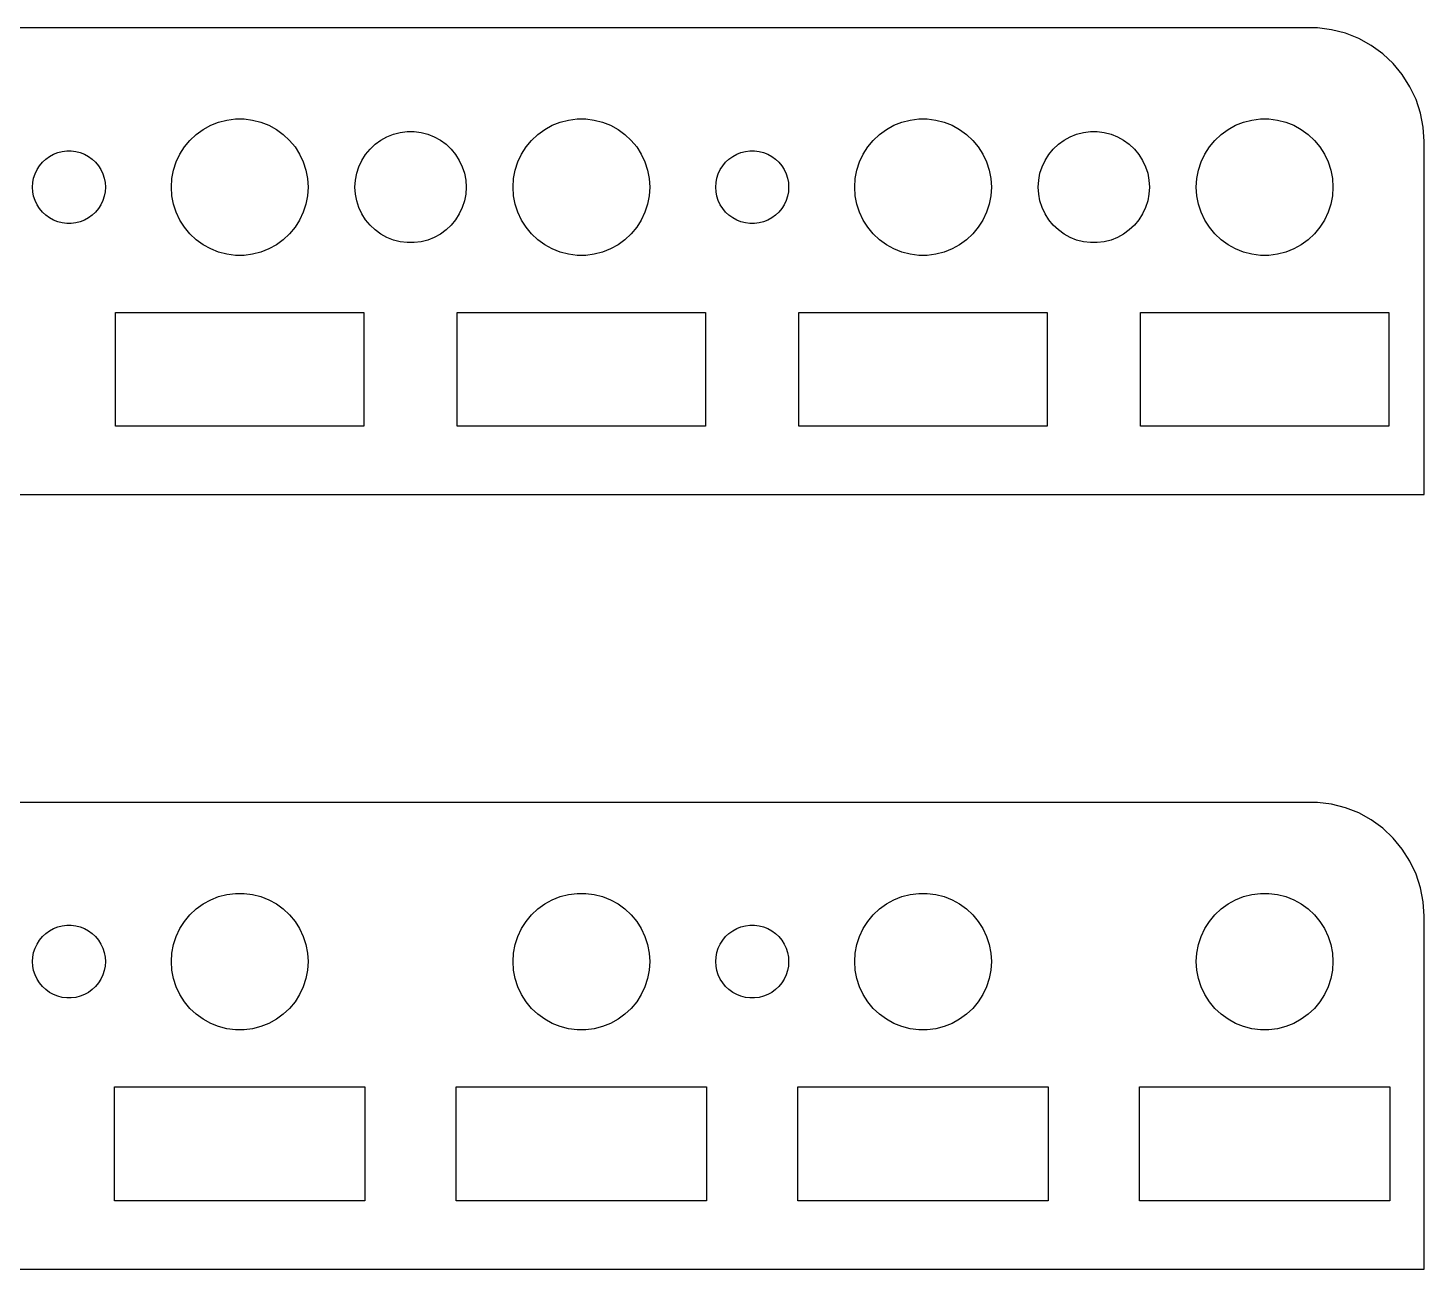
# Model space of a CAD drawing. Header units: metres. Extents: x -33.5 to 33.5, y 0 to 27.2.
# Drawn here: x 2.85 to 33.5, y 0 to 27.25 of the extents above; entities that cross this region are included whole.
import ezdxf

# ---------------------------------------------------------------- set-up
doc = ezdxf.new("R2010")
doc.units = ezdxf.units.M

msp = doc.modelspace()

# ---------------------------------------------------------------- linework, layer by layer
for p, q in [((31.157, 27.2451), (-31.157, 27.2451)), ((31.4684, 27.2057), (31.157, 27.2451)), ((31.7725, 27.1276), (31.4684, 27.2057)), ((32.0644, 27.0121), (31.7725, 27.1276)), ((32.3396, 26.8608), (32.0644, 27.0121)), ((32.5936, 26.6763), (32.3396, 26.8608)), ((32.8224, 26.4614), (32.5936, 26.6763)), ((33.0225, 26.2195), (32.8224, 26.4614)), ((33.1908, 25.9544), (33.0225, 26.2195)), ((33.3244, 25.6703), (33.1908, 25.9544)), ((33.4214, 25.3717), (33.3244, 25.6703)), ((6.86133, 25.1072), (7.03647, 25.1766)), ((7.03647, 25.1766), (7.21892, 25.2234)), ((7.21892, 25.2234), (7.40581, 25.247)), ((7.40581, 25.247), (7.59418, 25.247)), ((7.59418, 25.247), (7.78107, 25.2234)), ((7.78107, 25.2234), (7.96352, 25.1766)), ((7.96352, 25.1766), (8.13866, 25.1072)), ((14.3613, 25.1072), (14.5365, 25.1766)), ((14.5365, 25.1766), (14.7189, 25.2234)), ((14.7189, 25.2234), (14.9058, 25.247)), ((14.9058, 25.247), (15.0942, 25.247)), ((15.0942, 25.247), (15.2811, 25.2234)), ((15.2811, 25.2234), (15.4635, 25.1766)), ((15.4635, 25.1766), (15.6387, 25.1072)), ((21.8613, 25.1072), (22.0365, 25.1766)), ((22.0365, 25.1766), (22.2189, 25.2234)), ((22.2189, 25.2234), (22.4058, 25.247)), ((22.4058, 25.247), (22.5942, 25.247)), ((22.5942, 25.247), (22.7811, 25.2234)), ((22.7811, 25.2234), (22.9635, 25.1766)), ((22.9635, 25.1766), (23.1387, 25.1072)), ((29.3613, 25.1072), (29.5365, 25.1766)), ((29.5365, 25.1766), (29.7189, 25.2234)), ((29.7189, 25.2234), (29.9058, 25.247)), ((29.9058, 25.247), (30.0942, 25.247)), ((30.0942, 25.247), (30.2811, 25.2234)), ((30.2811, 25.2234), (30.4635, 25.1766)), ((30.4635, 25.1766), (30.6387, 25.1072)), ((33.4803, 25.0633), (33.4214, 25.3717)), ((6.40654, 24.7768), (6.54385, 24.9058)), ((6.54385, 24.9058), (6.69626, 25.0165)), ((6.69626, 25.0165), (6.86133, 25.1072)), ((8.13866, 25.1072), (8.30373, 25.0165)), ((8.30373, 25.0165), (8.45613, 24.9058)), ((8.45613, 24.9058), (8.59344, 24.7768)), ((10.596, 24.7806), (10.7303, 24.8544)), ((10.7303, 24.8544), (10.8728, 24.9108)), ((10.8728, 24.9108), (11.0213, 24.949)), ((11.0213, 24.949), (11.1734, 24.9682)), ((11.1734, 24.9682), (11.3266, 24.9682)), ((11.3266, 24.9682), (11.4787, 24.949)), ((11.4787, 24.949), (11.6272, 24.9108)), ((11.6272, 24.9108), (11.7697, 24.8544)), ((11.7697, 24.8544), (11.904, 24.7806)), ((13.9065, 24.7768), (14.0439, 24.9058)), ((14.0439, 24.9058), (14.1963, 25.0165)), ((14.1963, 25.0165), (14.3613, 25.1072)), ((15.6387, 25.1072), (15.8037, 25.0165)), ((15.8037, 25.0165), (15.9561, 24.9058)), ((15.9561, 24.9058), (16.0934, 24.7768)), ((21.4065, 24.7768), (21.5439, 24.9058)), ((21.5439, 24.9058), (21.6963, 25.0165)), ((21.6963, 25.0165), (21.8613, 25.1072)), ((23.1387, 25.1072), (23.3037, 25.0165)), ((23.3037, 25.0165), (23.4561, 24.9058)), ((23.4561, 24.9058), (23.5934, 24.7768)), ((25.596, 24.7806), (25.7303, 24.8544)), ((25.7303, 24.8544), (25.8728, 24.9108)), ((25.8728, 24.9108), (26.0213, 24.949)), ((26.0213, 24.949), (26.1734, 24.9682)), ((26.1734, 24.9682), (26.3266, 24.9682)), ((26.3266, 24.9682), (26.4787, 24.949)), ((26.4787, 24.949), (26.6272, 24.9108)), ((26.6272, 24.9108), (26.7697, 24.8544)), ((26.7697, 24.8544), (26.904, 24.7806)), ((28.9065, 24.7768), (29.0439, 24.9058)), ((29.0439, 24.9058), (29.1963, 25.0165)), ((29.1963, 25.0165), (29.3613, 25.1072)), ((30.6387, 25.1072), (30.8037, 25.0165)), ((30.8037, 25.0165), (30.9561, 24.9058)), ((30.9561, 24.9058), (31.0934, 24.7768)), ((33.5, 24.75), (33.4803, 25.0633)), ((3.50278, 24.5108), (3.60008, 24.5358)), ((3.60008, 24.5358), (3.69975, 24.5484)), ((3.69975, 24.5484), (3.80023, 24.5484)), ((3.80023, 24.5484), (3.8999, 24.5358)), ((3.8999, 24.5358), (3.99721, 24.5108)), ((6.18553, 24.4726), (6.28647, 24.6317)), ((6.28647, 24.6317), (6.40654, 24.7768)), ((8.59344, 24.7768), (8.71352, 24.6317)), ((8.71352, 24.6317), (8.81445, 24.4726)), ((10.2625, 24.4674), (10.3602, 24.5855)), ((10.3602, 24.5855), (10.472, 24.6905)), ((10.472, 24.6905), (10.596, 24.7806)), ((11.904, 24.7806), (12.028, 24.6905)), ((12.028, 24.6905), (12.1398, 24.5855)), ((12.1398, 24.5855), (12.2375, 24.4674)), ((13.6855, 24.4726), (13.7865, 24.6317)), ((13.7865, 24.6317), (13.9065, 24.7768)), ((16.0934, 24.7768), (16.2135, 24.6317)), ((16.2135, 24.6317), (16.3145, 24.4726)), ((18.5028, 24.5108), (18.6001, 24.5358)), ((18.6001, 24.5358), (18.6998, 24.5484)), ((18.6998, 24.5484), (18.8002, 24.5484)), ((18.8002, 24.5484), (18.8999, 24.5358)), ((18.8999, 24.5358), (18.9972, 24.5108)), ((21.1855, 24.4726), (21.2865, 24.6317)), ((21.2865, 24.6317), (21.4065, 24.7768)), ((23.5934, 24.7768), (23.7135, 24.6317)), ((23.7135, 24.6317), (23.8145, 24.4726)), ((25.2625, 24.4674), (25.3602, 24.5855)), ((25.3602, 24.5855), (25.472, 24.6905)), ((25.472, 24.6905), (25.596, 24.7806)), ((26.904, 24.7806), (27.028, 24.6905)), ((27.028, 24.6905), (27.1398, 24.5855)), ((27.1398, 24.5855), (27.2375, 24.4674)), ((28.6855, 24.4726), (28.7865, 24.6317)), ((28.7865, 24.6317), (28.9065, 24.7768)), ((31.0934, 24.7768), (31.2135, 24.6317)), ((31.2135, 24.6317), (31.3145, 24.4726)), ((33.5, 17), (33.5, 24.75)), ((3.04895, 24.1354), (3.10278, 24.2202)), ((3.10278, 24.2202), (3.16682, 24.2976)), ((3.16682, 24.2976), (3.24005, 24.3664)), ((3.24005, 24.3664), (3.32133, 24.4255)), ((3.32133, 24.4255), (3.40936, 24.4738)), ((3.40936, 24.4738), (3.50278, 24.5108)), ((3.99721, 24.5108), (4.09062, 24.4738)), ((4.09062, 24.4738), (4.17865, 24.4255)), ((4.17865, 24.4255), (4.25993, 24.3664)), ((4.25993, 24.3664), (4.33316, 24.2976)), ((4.33316, 24.2976), (4.3972, 24.2202)), ((4.3972, 24.2202), (4.45103, 24.1354)), ((6.04712, 24.123), (6.10533, 24.3022)), ((6.10533, 24.3022), (6.18553, 24.4726)), ((8.81445, 24.4726), (8.89465, 24.3022)), ((8.89465, 24.3022), (8.95287, 24.123)), ((10.1151, 24.1993), (10.1804, 24.338)), ((10.1804, 24.338), (10.2625, 24.4674)), ((12.2375, 24.4674), (12.3196, 24.338)), ((12.3196, 24.338), (12.3849, 24.1993)), ((13.5471, 24.123), (13.6053, 24.3022)), ((13.6053, 24.3022), (13.6855, 24.4726)), ((16.3145, 24.4726), (16.3947, 24.3022)), ((16.3947, 24.3022), (16.4529, 24.123)), ((18.049, 24.1354), (18.1028, 24.2202)), ((18.1028, 24.2202), (18.1668, 24.2976)), ((18.1668, 24.2976), (18.2401, 24.3664)), ((18.2401, 24.3664), (18.3213, 24.4255)), ((18.3213, 24.4255), (18.4094, 24.4738)), ((18.4094, 24.4738), (18.5028, 24.5108)), ((18.9972, 24.5108), (19.0906, 24.4738)), ((19.0906, 24.4738), (19.1786, 24.4255)), ((19.1786, 24.4255), (19.2599, 24.3664)), ((19.2599, 24.3664), (19.3332, 24.2976)), ((19.3332, 24.2976), (19.3972, 24.2202)), ((19.3972, 24.2202), (19.451, 24.1354)), ((21.0471, 24.123), (21.1053, 24.3022)), ((21.1053, 24.3022), (21.1855, 24.4726)), ((23.8145, 24.4726), (23.8947, 24.3022)), ((23.8947, 24.3022), (23.9529, 24.123)), ((25.1151, 24.1993), (25.1804, 24.338)), ((25.1804, 24.338), (25.2625, 24.4674)), ((27.2375, 24.4674), (27.3196, 24.338)), ((27.3196, 24.338), (27.3849, 24.1993)), ((28.5471, 24.123), (28.6053, 24.3022)), ((28.6053, 24.3022), (28.6855, 24.4726)), ((31.3145, 24.4726), (31.3947, 24.3022)), ((31.3947, 24.3022), (31.4529, 24.123)), ((2.9563, 23.8503), (2.97513, 23.9489)), ((2.97513, 23.9489), (3.00616, 24.0445)), ((3.00616, 24.0445), (3.04895, 24.1354)), ((4.45103, 24.1354), (4.49382, 24.0445)), ((4.49382, 24.0445), (4.52486, 23.9489)), ((4.52486, 23.9489), (4.54369, 23.8503)), ((6, 23.75), (6.01183, 23.938)), ((6.01183, 23.938), (6.04712, 24.123)), ((8.95287, 24.123), (8.98816, 23.938)), ((8.98816, 23.938), (9, 23.75)), ((10.039, 23.903), (10.0677, 24.0535)), ((10.0677, 24.0535), (10.1151, 24.1993)), ((12.3849, 24.1993), (12.4322, 24.0535)), ((12.4322, 24.0535), (12.461, 23.903)), ((13.5, 23.75), (13.5118, 23.938)), ((13.5118, 23.938), (13.5471, 24.123)), ((16.4529, 24.123), (16.4882, 23.938)), ((16.4882, 23.938), (16.5, 23.75)), ((17.9563, 23.8503), (17.9751, 23.9489)), ((17.9751, 23.9489), (18.0062, 24.0445)), ((18.0062, 24.0445), (18.049, 24.1354)), ((19.451, 24.1354), (19.4938, 24.0445)), ((19.4938, 24.0445), (19.5249, 23.9489)), ((19.5249, 23.9489), (19.5437, 23.8503)), ((21, 23.75), (21.0118, 23.938)), ((21.0118, 23.938), (21.0471, 24.123)), ((23.9529, 24.123), (23.9882, 23.938)), ((23.9882, 23.938), (24, 23.75)), ((25.039, 23.903), (25.0677, 24.0535)), ((25.0677, 24.0535), (25.1151, 24.1993)), ((27.3849, 24.1993), (27.4322, 24.0535)), ((27.4322, 24.0535), (27.461, 23.903)), ((28.5, 23.75), (28.5118, 23.938)), ((28.5118, 23.938), (28.5471, 24.123)), ((31.4529, 24.123), (31.4882, 23.938)), ((31.4882, 23.938), (31.5, 23.75)), ((2.95, 23.75), (2.9563, 23.8503)), ((2.9563, 23.6497), (2.95, 23.75)), ((2.97513, 23.551), (2.9563, 23.6497)), ((4.54369, 23.6497), (4.52486, 23.551)), ((4.54369, 23.8503), (4.54999, 23.75)), ((4.54999, 23.75), (4.54369, 23.6497)), ((6.01183, 23.562), (6, 23.75)), ((9, 23.75), (8.98816, 23.562)), ((10.0294, 23.75), (10.039, 23.903)), ((10.039, 23.597), (10.0294, 23.75)), ((12.461, 23.903), (12.4706, 23.75)), ((12.4706, 23.75), (12.461, 23.597)), ((13.5118, 23.562), (13.5, 23.75)), ((16.5, 23.75), (16.4882, 23.562)), ((17.95, 23.75), (17.9563, 23.8503)), ((17.9563, 23.6497), (17.95, 23.75)), ((17.9751, 23.551), (17.9563, 23.6497)), ((19.5437, 23.6497), (19.5249, 23.551)), ((19.5437, 23.8503), (19.55, 23.75)), ((19.55, 23.75), (19.5437, 23.6497)), ((21.0118, 23.562), (21, 23.75)), ((24, 23.75), (23.9882, 23.562)), ((25.0294, 23.75), (25.039, 23.903)), ((25.039, 23.597), (25.0294, 23.75)), ((27.461, 23.903), (27.4706, 23.75)), ((27.4706, 23.75), (27.461, 23.597)), ((28.5118, 23.562), (28.5, 23.75)), ((31.5, 23.75), (31.4882, 23.562)), ((3.00616, 23.4555), (2.97513, 23.551)), ((3.04895, 23.3646), (3.00616, 23.4555)), ((3.10278, 23.2798), (3.04895, 23.3646)), ((4.45103, 23.3646), (4.3972, 23.2798)), ((4.49382, 23.4555), (4.45103, 23.3646)), ((4.52486, 23.551), (4.49382, 23.4555)), ((6.04712, 23.377), (6.01183, 23.562)), ((6.10533, 23.1978), (6.04712, 23.377)), ((8.95287, 23.377), (8.89465, 23.1978)), ((8.98816, 23.562), (8.95287, 23.377)), ((10.0677, 23.4464), (10.039, 23.597)), ((10.1151, 23.3007), (10.0677, 23.4464)), ((10.1804, 23.162), (10.1151, 23.3007)), ((12.3849, 23.3007), (12.3196, 23.162)), ((12.4322, 23.4464), (12.3849, 23.3007)), ((12.461, 23.597), (12.4322, 23.4464)), ((13.5471, 23.377), (13.5118, 23.562)), ((13.6053, 23.1978), (13.5471, 23.377)), ((16.4529, 23.377), (16.3947, 23.1978)), ((16.4882, 23.562), (16.4529, 23.377)), ((18.0062, 23.4555), (17.9751, 23.551)), ((18.049, 23.3646), (18.0062, 23.4555)), ((18.1028, 23.2798), (18.049, 23.3646)), ((19.451, 23.3646), (19.3972, 23.2798)), ((19.4938, 23.4555), (19.451, 23.3646)), ((19.5249, 23.551), (19.4938, 23.4555)), ((21.0471, 23.377), (21.0118, 23.562)), ((21.1053, 23.1978), (21.0471, 23.377)), ((23.9529, 23.377), (23.8947, 23.1978)), ((23.9882, 23.562), (23.9529, 23.377)), ((25.0677, 23.4464), (25.039, 23.597)), ((25.1151, 23.3007), (25.0677, 23.4464)), ((25.1804, 23.162), (25.1151, 23.3007)), ((27.3849, 23.3007), (27.3196, 23.162)), ((27.4322, 23.4464), (27.3849, 23.3007)), ((27.461, 23.597), (27.4322, 23.4464)), ((28.5471, 23.377), (28.5118, 23.562)), ((28.6053, 23.1978), (28.5471, 23.377)), ((31.4529, 23.377), (31.3947, 23.1978)), ((31.4882, 23.562), (31.4529, 23.377)), ((3.16682, 23.2024), (3.10278, 23.2798)), ((3.24005, 23.1336), (3.16682, 23.2024)), ((3.32133, 23.0745), (3.24005, 23.1336)), ((3.40936, 23.0261), (3.32133, 23.0745)), ((3.50278, 22.9892), (3.40936, 23.0261)), ((3.60008, 22.9642), (3.50278, 22.9892)), ((3.99721, 22.9892), (3.8999, 22.9642)), ((4.09062, 23.0261), (3.99721, 22.9892)), ((4.17865, 23.0745), (4.09062, 23.0261)), ((4.25993, 23.1336), (4.17865, 23.0745)), ((4.33316, 23.2024), (4.25993, 23.1336)), ((4.3972, 23.2798), (4.33316, 23.2024)), ((6.18553, 23.0274), (6.10533, 23.1978)), ((6.28647, 22.8683), (6.18553, 23.0274)), ((8.81445, 23.0274), (8.71352, 22.8683)), ((8.89465, 23.1978), (8.81445, 23.0274)), ((10.2625, 23.0325), (10.1804, 23.162)), ((10.3602, 22.9144), (10.2625, 23.0325)), ((12.2375, 23.0325), (12.1398, 22.9144)), ((12.3196, 23.162), (12.2375, 23.0325)), ((13.6855, 23.0274), (13.6053, 23.1978)), ((13.7865, 22.8683), (13.6855, 23.0274)), ((16.3145, 23.0274), (16.2135, 22.8683)), ((16.3947, 23.1978), (16.3145, 23.0274)), ((18.1668, 23.2024), (18.1028, 23.2798)), ((18.2401, 23.1336), (18.1668, 23.2024)), ((18.3213, 23.0745), (18.2401, 23.1336)), ((18.4094, 23.0261), (18.3213, 23.0745)), ((18.5028, 22.9892), (18.4094, 23.0261)), ((18.6001, 22.9642), (18.5028, 22.9892)), ((18.9972, 22.9892), (18.8999, 22.9642)), ((19.0906, 23.0261), (18.9972, 22.9892)), ((19.1786, 23.0745), (19.0906, 23.0261)), ((19.2599, 23.1336), (19.1786, 23.0745)), ((19.3332, 23.2024), (19.2599, 23.1336)), ((19.3972, 23.2798), (19.3332, 23.2024)), ((21.1855, 23.0274), (21.1053, 23.1978)), ((21.2865, 22.8683), (21.1855, 23.0274)), ((23.8145, 23.0274), (23.7135, 22.8683)), ((23.8947, 23.1978), (23.8145, 23.0274)), ((25.2625, 23.0325), (25.1804, 23.162)), ((25.3602, 22.9144), (25.2625, 23.0325)), ((27.2375, 23.0325), (27.1398, 22.9144)), ((27.3196, 23.162), (27.2375, 23.0325)), ((28.6855, 23.0274), (28.6053, 23.1978)), ((28.7865, 22.8683), (28.6855, 23.0274)), ((31.3145, 23.0274), (31.2135, 22.8683)), ((31.3947, 23.1978), (31.3145, 23.0274)), ((3.69975, 22.9516), (3.60008, 22.9642)), ((3.80023, 22.9516), (3.69975, 22.9516)), ((3.8999, 22.9642), (3.80023, 22.9516)), ((6.40654, 22.7232), (6.28647, 22.8683)), ((6.54385, 22.5942), (6.40654, 22.7232)), ((8.59344, 22.7232), (8.45613, 22.5942)), ((8.71352, 22.8683), (8.59344, 22.7232)), ((10.472, 22.8095), (10.3602, 22.9144)), ((10.596, 22.7194), (10.472, 22.8095)), ((10.7303, 22.6456), (10.596, 22.7194)), ((11.904, 22.7194), (11.7697, 22.6456)), ((12.028, 22.8095), (11.904, 22.7194)), ((12.1398, 22.9144), (12.028, 22.8095)), ((13.9065, 22.7232), (13.7865, 22.8683)), ((14.0439, 22.5942), (13.9065, 22.7232)), ((16.0934, 22.7232), (15.9561, 22.5942)), ((16.2135, 22.8683), (16.0934, 22.7232)), ((18.6998, 22.9516), (18.6001, 22.9642)), ((18.8002, 22.9516), (18.6998, 22.9516)), ((18.8999, 22.9642), (18.8002, 22.9516)), ((21.4065, 22.7232), (21.2865, 22.8683)), ((21.5439, 22.5942), (21.4065, 22.7232)), ((23.5934, 22.7232), (23.4561, 22.5942)), ((23.7135, 22.8683), (23.5934, 22.7232)), ((25.472, 22.8095), (25.3602, 22.9144)), ((25.596, 22.7194), (25.472, 22.8095)), ((25.7303, 22.6456), (25.596, 22.7194)), ((26.904, 22.7194), (26.7697, 22.6456)), ((27.028, 22.8095), (26.904, 22.7194)), ((27.1398, 22.9144), (27.028, 22.8095)), ((28.9065, 22.7232), (28.7865, 22.8683)), ((29.0439, 22.5942), (28.9065, 22.7232)), ((31.0934, 22.7232), (30.9561, 22.5942)), ((31.2135, 22.8683), (31.0934, 22.7232)), ((6.69626, 22.4835), (6.54385, 22.5942)), ((6.86133, 22.3927), (6.69626, 22.4835)), ((7.03647, 22.3234), (6.86133, 22.3927)), ((8.13866, 22.3927), (7.96352, 22.3234)), ((8.30373, 22.4835), (8.13866, 22.3927)), ((8.45613, 22.5942), (8.30373, 22.4835)), ((10.8728, 22.5891), (10.7303, 22.6456)), ((11.0213, 22.551), (10.8728, 22.5891)), ((11.1734, 22.5318), (11.0213, 22.551)), ((11.3266, 22.5318), (11.1734, 22.5318)), ((11.4787, 22.551), (11.3266, 22.5318)), ((11.6272, 22.5891), (11.4787, 22.551)), ((11.7697, 22.6456), (11.6272, 22.5891)), ((14.1963, 22.4835), (14.0439, 22.5942)), ((14.3613, 22.3927), (14.1963, 22.4835)), ((14.5365, 22.3234), (14.3613, 22.3927)), ((15.6387, 22.3927), (15.4635, 22.3234)), ((15.8037, 22.4835), (15.6387, 22.3927)), ((15.9561, 22.5942), (15.8037, 22.4835)), ((21.6963, 22.4835), (21.5439, 22.5942)), ((21.8613, 22.3927), (21.6963, 22.4835)), ((22.0365, 22.3234), (21.8613, 22.3927)), ((23.1387, 22.3927), (22.9635, 22.3234)), ((23.3037, 22.4835), (23.1387, 22.3927)), ((23.4561, 22.5942), (23.3037, 22.4835)), ((25.8728, 22.5891), (25.7303, 22.6456)), ((26.0213, 22.551), (25.8728, 22.5891)), ((26.1734, 22.5318), (26.0213, 22.551)), ((26.3266, 22.5318), (26.1734, 22.5318)), ((26.4787, 22.551), (26.3266, 22.5318)), ((26.6272, 22.5891), (26.4787, 22.551)), ((26.7697, 22.6456), (26.6272, 22.5891)), ((29.1963, 22.4835), (29.0439, 22.5942)), ((29.3613, 22.3927), (29.1963, 22.4835)), ((29.5365, 22.3234), (29.3613, 22.3927)), ((30.6387, 22.3927), (30.4635, 22.3234)), ((30.8037, 22.4835), (30.6387, 22.3927)), ((30.9561, 22.5942), (30.8037, 22.4835)), ((7.21892, 22.2766), (7.03647, 22.3234)), ((7.40581, 22.2529), (7.21892, 22.2766)), ((7.59418, 22.2529), (7.40581, 22.2529)), ((7.78107, 22.2766), (7.59418, 22.2529)), ((7.96352, 22.3234), (7.78107, 22.2766)), ((14.7189, 22.2766), (14.5365, 22.3234)), ((14.9058, 22.2529), (14.7189, 22.2766)), ((15.0942, 22.2529), (14.9058, 22.2529)), ((15.2811, 22.2766), (15.0942, 22.2529)), ((15.4635, 22.3234), (15.2811, 22.2766)), ((22.2189, 22.2766), (22.0365, 22.3234)), ((22.4058, 22.2529), (22.2189, 22.2766)), ((22.5942, 22.2529), (22.4058, 22.2529)), ((22.7811, 22.2766), (22.5942, 22.2529)), ((22.9635, 22.3234), (22.7811, 22.2766)), ((29.7189, 22.2766), (29.5365, 22.3234)), ((29.9058, 22.2529), (29.7189, 22.2766)), ((30.0942, 22.2529), (29.9058, 22.2529)), ((30.2811, 22.2766), (30.0942, 22.2529)), ((30.4635, 22.3234), (30.2811, 22.2766)), ((4.77463, 18.5), (4.77463, 21)), ((4.77463, 21), (10.2254, 21)), ((10.2254, 21), (10.2254, 18.5)), ((12.2746, 18.5), (12.2746, 21)), ((12.2746, 21), (17.7254, 21)), ((17.7254, 21), (17.7254, 18.5)), ((19.7746, 18.5), (19.7746, 21)), ((19.7746, 21), (25.2254, 21)), ((25.2254, 21), (25.2254, 18.5)), ((27.2746, 18.5), (27.2746, 21)), ((27.2746, 21), (32.7254, 21)), ((32.7254, 21), (32.7254, 18.5)), ((10.2254, 18.5), (4.77463, 18.5)), ((17.7254, 18.5), (12.2746, 18.5)), ((25.2254, 18.5), (19.7746, 18.5)), ((32.7254, 18.5), (27.2746, 18.5)), ((-33.5, 17), (33.5, 17)), ((31.157, 10.2451), (-31.157, 10.2451)), ((31.4684, 10.2057), (31.157, 10.2451)), ((31.7725, 10.1276), (31.4684, 10.2057)), ((32.0644, 10.0121), (31.7725, 10.1276)), ((32.3396, 9.86081), (32.0644, 10.0121)), ((32.5936, 9.67627), (32.3396, 9.86081)), ((32.8224, 9.46136), (32.5936, 9.67627)), ((33.0225, 9.21945), (32.8224, 9.46136)), ((33.1908, 8.95438), (33.0225, 9.21945)), ((33.3244, 8.6703), (33.1908, 8.95438)), ((33.4214, 8.37172), (33.3244, 8.6703)), ((33.4803, 8.06332), (33.4214, 8.37172)), ((6.54385, 7.90576), (6.69626, 8.01648)), ((6.69626, 8.01648), (6.86133, 8.10724)), ((6.86133, 8.10724), (7.03647, 8.17657)), ((7.03647, 8.17657), (7.21892, 8.22342)), ((7.21892, 8.22342), (7.40581, 8.24704)), ((7.40581, 8.24704), (7.59418, 8.24704)), ((7.59418, 8.24704), (7.78107, 8.22342)), ((7.78107, 8.22342), (7.96352, 8.17657)), ((7.96352, 8.17657), (8.13866, 8.10724)), ((8.13866, 8.10724), (8.30373, 8.01648)), ((8.30373, 8.01648), (8.45613, 7.90576)), ((14.0439, 7.90576), (14.1963, 8.01648)), ((14.1963, 8.01648), (14.3613, 8.10724)), ((14.3613, 8.10724), (14.5365, 8.17657)), ((14.5365, 8.17657), (14.7189, 8.22342)), ((14.7189, 8.22342), (14.9058, 8.24704)), ((14.9058, 8.24704), (15.0942, 8.24704)), ((15.0942, 8.24704), (15.2811, 8.22342)), ((15.2811, 8.22342), (15.4635, 8.17657)), ((15.4635, 8.17657), (15.6387, 8.10724)), ((15.6387, 8.10724), (15.8037, 8.01648)), ((15.8037, 8.01648), (15.9561, 7.90576)), ((21.5439, 7.90576), (21.6963, 8.01648)), ((21.6963, 8.01648), (21.8613, 8.10724)), ((21.8613, 8.10724), (22.0365, 8.17657)), ((22.0365, 8.17657), (22.2189, 8.22342)), ((22.2189, 8.22342), (22.4058, 8.24704)), ((22.4058, 8.24704), (22.5942, 8.24704)), ((22.5942, 8.24704), (22.7811, 8.22342)), ((22.7811, 8.22342), (22.9635, 8.17657)), ((22.9635, 8.17657), (23.1387, 8.10724)), ((23.1387, 8.10724), (23.3037, 8.01648)), ((23.3037, 8.01648), (23.4561, 7.90576)), ((29.0439, 7.90576), (29.1963, 8.01648)), ((29.1963, 8.01648), (29.3613, 8.10724)), ((29.3613, 8.10724), (29.5365, 8.17657)), ((29.5365, 8.17657), (29.7189, 8.22342)), ((29.7189, 8.22342), (29.9058, 8.24704)), ((29.9058, 8.24704), (30.0942, 8.24704)), ((30.0942, 8.24704), (30.2811, 8.22342)), ((30.2811, 8.22342), (30.4635, 8.17657)), ((30.4635, 8.17657), (30.6387, 8.10724)), ((30.6387, 8.10724), (30.8037, 8.01648)), ((30.8037, 8.01648), (30.9561, 7.90576)), ((33.5, 7.75), (33.4803, 8.06332)), ((6.28647, 7.63167), (6.40654, 7.77681)), ((6.40654, 7.77681), (6.54385, 7.90576)), ((8.45613, 7.90576), (8.59344, 7.77681)), ((8.59344, 7.77681), (8.71352, 7.63167)), ((13.7865, 7.63167), (13.9065, 7.77681)), ((13.9065, 7.77681), (14.0439, 7.90576)), ((15.9561, 7.90576), (16.0934, 7.77681)), ((16.0934, 7.77681), (16.2135, 7.63167)), ((21.2865, 7.63167), (21.4065, 7.77681)), ((21.4065, 7.77681), (21.5439, 7.90576)), ((23.4561, 7.90576), (23.5934, 7.77681)), ((23.5934, 7.77681), (23.7135, 7.63167)), ((28.7865, 7.63167), (28.9065, 7.77681)), ((28.9065, 7.77681), (29.0439, 7.90576)), ((30.9561, 7.90576), (31.0934, 7.77681)), ((31.0934, 7.77681), (31.2135, 7.63167)), ((33.5, 0), (33.5, 7.75)), ((3.16682, 7.29762), (3.24005, 7.36641)), ((3.24005, 7.36641), (3.32133, 7.42546)), ((3.32133, 7.42546), (3.40936, 7.47385)), ((3.40936, 7.47385), (3.50278, 7.51083)), ((3.50278, 7.51083), (3.60008, 7.53583)), ((3.60008, 7.53583), (3.69975, 7.54842)), ((3.69975, 7.54842), (3.80023, 7.54842)), ((3.80023, 7.54842), (3.8999, 7.53583)), ((3.8999, 7.53583), (3.99721, 7.51083)), ((3.99721, 7.51083), (4.09062, 7.47385)), ((4.09062, 7.47385), (4.17865, 7.42546)), ((4.17865, 7.42546), (4.25993, 7.36641)), ((4.25993, 7.36641), (4.33316, 7.29762)), ((6.10533, 7.30219), (6.18553, 7.47263)), ((6.18553, 7.47263), (6.28647, 7.63167)), ((8.71352, 7.63167), (8.81445, 7.47263)), ((8.81445, 7.47263), (8.89465, 7.30219)), ((13.6053, 7.30219), (13.6855, 7.47263)), ((13.6855, 7.47263), (13.7865, 7.63167)), ((16.2135, 7.63167), (16.3145, 7.47263)), ((16.3145, 7.47263), (16.3947, 7.30219)), ((18.1668, 7.29762), (18.2401, 7.36641)), ((18.2401, 7.36641), (18.3213, 7.42546)), ((18.3213, 7.42546), (18.4094, 7.47385)), ((18.4094, 7.47385), (18.5028, 7.51083)), ((18.5028, 7.51083), (18.6001, 7.53583)), ((18.6001, 7.53583), (18.6998, 7.54842)), ((18.6998, 7.54842), (18.8002, 7.54842)), ((18.8002, 7.54842), (18.8999, 7.53583)), ((18.8999, 7.53583), (18.9972, 7.51083)), ((18.9972, 7.51083), (19.0906, 7.47385)), ((19.0906, 7.47385), (19.1786, 7.42546)), ((19.1786, 7.42546), (19.2599, 7.36641)), ((19.2599, 7.36641), (19.3332, 7.29762)), ((21.1053, 7.30219), (21.1855, 7.47263)), ((21.1855, 7.47263), (21.2865, 7.63167)), ((23.7135, 7.63167), (23.8145, 7.47263)), ((23.8145, 7.47263), (23.8947, 7.30219)), ((28.6053, 7.30219), (28.6855, 7.47263)), ((28.6855, 7.47263), (28.7865, 7.63167)), ((31.2135, 7.63167), (31.3145, 7.47263)), ((31.3145, 7.47263), (31.3947, 7.30219)), ((3.00616, 7.04449), (3.04895, 7.13539)), ((3.04895, 7.13539), (3.10278, 7.22021)), ((3.10278, 7.22021), (3.16682, 7.29762)), ((4.33316, 7.29762), (4.3972, 7.22021)), ((4.3972, 7.22021), (4.45103, 7.13539)), ((4.45103, 7.13539), (4.49382, 7.04449)), ((6.01183, 6.93799), (6.04712, 7.12303)), ((6.04712, 7.12303), (6.10533, 7.30219)), ((8.89465, 7.30219), (8.95287, 7.12303)), ((8.95287, 7.12303), (8.98816, 6.93799)), ((13.5118, 6.93799), (13.5471, 7.12303)), ((13.5471, 7.12303), (13.6053, 7.30219)), ((16.3947, 7.30219), (16.4529, 7.12303)), ((16.4529, 7.12303), (16.4882, 6.93799)), ((18.0062, 7.04449), (18.049, 7.13539)), ((18.049, 7.13539), (18.1028, 7.22021)), ((18.1028, 7.22021), (18.1668, 7.29762)), ((19.3332, 7.29762), (19.3972, 7.22021)), ((19.3972, 7.22021), (19.451, 7.13539)), ((19.451, 7.13539), (19.4938, 7.04449)), ((21.0118, 6.93799), (21.0471, 7.12303)), ((21.0471, 7.12303), (21.1053, 7.30219)), ((23.8947, 7.30219), (23.9529, 7.12303)), ((23.9529, 7.12303), (23.9882, 6.93799)), ((28.5118, 6.93799), (28.5471, 7.12303)), ((28.5471, 7.12303), (28.6053, 7.30219)), ((31.3947, 7.30219), (31.4529, 7.12303)), ((31.4529, 7.12303), (31.4882, 6.93799)), ((2.95, 6.75), (2.9563, 6.85027)), ((2.9563, 6.64972), (2.95, 6.75)), ((2.9563, 6.85027), (2.97513, 6.94894)), ((2.97513, 6.94894), (3.00616, 7.04449)), ((4.49382, 7.04449), (4.52486, 6.94894)), ((4.52486, 6.94894), (4.54369, 6.85027)), ((4.54369, 6.85027), (4.54999, 6.75)), ((4.54999, 6.75), (4.54369, 6.64972)), ((6, 6.75), (6.01183, 6.93799)), ((6.01183, 6.562), (6, 6.75)), ((8.98816, 6.93799), (9, 6.75)), ((9, 6.75), (8.98816, 6.562)), ((13.5, 6.75), (13.5118, 6.93799)), ((13.5118, 6.562), (13.5, 6.75)), ((16.4882, 6.93799), (16.5, 6.75)), ((16.5, 6.75), (16.4882, 6.562)), ((17.95, 6.75), (17.9563, 6.85027)), ((17.9563, 6.64972), (17.95, 6.75)), ((17.9563, 6.85027), (17.9751, 6.94894)), ((17.9751, 6.94894), (18.0062, 7.04449)), ((19.4938, 7.04449), (19.5249, 6.94894)), ((19.5249, 6.94894), (19.5437, 6.85027)), ((19.5437, 6.85027), (19.55, 6.75)), ((19.55, 6.75), (19.5437, 6.64972)), ((21, 6.75), (21.0118, 6.93799)), ((21.0118, 6.562), (21, 6.75)), ((23.9882, 6.93799), (24, 6.75)), ((24, 6.75), (23.9882, 6.562)), ((28.5, 6.75), (28.5118, 6.93799)), ((28.5118, 6.562), (28.5, 6.75)), ((31.4882, 6.93799), (31.5, 6.75)), ((31.5, 6.75), (31.4882, 6.562)), ((2.97513, 6.55104), (2.9563, 6.64972)), ((3.00616, 6.45549), (2.97513, 6.55104)), ((3.04895, 6.36459), (3.00616, 6.45549)), ((4.49382, 6.45549), (4.45103, 6.36459)), ((4.52486, 6.55104), (4.49382, 6.45549)), ((4.54369, 6.64972), (4.52486, 6.55104)), ((6.04712, 6.37695), (6.01183, 6.562)), ((8.98816, 6.562), (8.95287, 6.37695)), ((13.5471, 6.37695), (13.5118, 6.562)), ((16.4882, 6.562), (16.4529, 6.37695)), ((17.9751, 6.55104), (17.9563, 6.64972)), ((18.0062, 6.45549), (17.9751, 6.55104)), ((18.049, 6.36459), (18.0062, 6.45549)), ((19.4938, 6.45549), (19.451, 6.36459)), ((19.5249, 6.55104), (19.4938, 6.45549)), ((19.5437, 6.64972), (19.5249, 6.55104)), ((21.0471, 6.37695), (21.0118, 6.562)), ((23.9882, 6.562), (23.9529, 6.37695)), ((28.5471, 6.37695), (28.5118, 6.562)), ((31.4882, 6.562), (31.4529, 6.37695)), ((3.10278, 6.27977), (3.04895, 6.36459)), ((3.16682, 6.20236), (3.10278, 6.27977)), ((3.24005, 6.13358), (3.16682, 6.20236)), ((3.32133, 6.07452), (3.24005, 6.13358)), ((4.25993, 6.13358), (4.17865, 6.07452)), ((4.33316, 6.20236), (4.25993, 6.13358)), ((4.3972, 6.27977), (4.33316, 6.20236)), ((4.45103, 6.36459), (4.3972, 6.27977)), ((6.10533, 6.1978), (6.04712, 6.37695)), ((6.18553, 6.02736), (6.10533, 6.1978)), ((8.89465, 6.1978), (8.81445, 6.02736)), ((8.95287, 6.37695), (8.89465, 6.1978)), ((13.6053, 6.1978), (13.5471, 6.37695)), ((13.6855, 6.02736), (13.6053, 6.1978)), ((16.3947, 6.1978), (16.3145, 6.02736)), ((16.4529, 6.37695), (16.3947, 6.1978)), ((18.1028, 6.27977), (18.049, 6.36459)), ((18.1668, 6.20236), (18.1028, 6.27977)), ((18.2401, 6.13358), (18.1668, 6.20236)), ((18.3213, 6.07452), (18.2401, 6.13358)), ((19.2599, 6.13358), (19.1786, 6.07452)), ((19.3332, 6.20236), (19.2599, 6.13358)), ((19.3972, 6.27977), (19.3332, 6.20236)), ((19.451, 6.36459), (19.3972, 6.27977)), ((21.1053, 6.1978), (21.0471, 6.37695)), ((21.1855, 6.02736), (21.1053, 6.1978)), ((23.8947, 6.1978), (23.8145, 6.02736)), ((23.9529, 6.37695), (23.8947, 6.1978)), ((28.6053, 6.1978), (28.5471, 6.37695)), ((28.6855, 6.02736), (28.6053, 6.1978)), ((31.3947, 6.1978), (31.3145, 6.02736)), ((31.4529, 6.37695), (31.3947, 6.1978)), ((3.40936, 6.02614), (3.32133, 6.07452)), ((3.50278, 5.98915), (3.40936, 6.02614)), ((3.60008, 5.96416), (3.50278, 5.98915)), ((3.69975, 5.95157), (3.60008, 5.96416)), ((3.80023, 5.95157), (3.69975, 5.95157)), ((3.8999, 5.96416), (3.80023, 5.95157)), ((3.99721, 5.98915), (3.8999, 5.96416)), ((4.09062, 6.02614), (3.99721, 5.98915)), ((4.17865, 6.07452), (4.09062, 6.02614)), ((6.28647, 5.86832), (6.18553, 6.02736)), ((6.40654, 5.72318), (6.28647, 5.86832)), ((8.71352, 5.86832), (8.59344, 5.72318)), ((8.81445, 6.02736), (8.71352, 5.86832)), ((13.7865, 5.86832), (13.6855, 6.02736)), ((13.9065, 5.72318), (13.7865, 5.86832)), ((16.2135, 5.86832), (16.0934, 5.72318)), ((16.3145, 6.02736), (16.2135, 5.86832)), ((18.4094, 6.02614), (18.3213, 6.07452)), ((18.5028, 5.98915), (18.4094, 6.02614)), ((18.6001, 5.96416), (18.5028, 5.98915)), ((18.6998, 5.95157), (18.6001, 5.96416)), ((18.8002, 5.95157), (18.6998, 5.95157)), ((18.8999, 5.96416), (18.8002, 5.95157)), ((18.9972, 5.98915), (18.8999, 5.96416)), ((19.0906, 6.02614), (18.9972, 5.98915)), ((19.1786, 6.07452), (19.0906, 6.02614)), ((21.2865, 5.86832), (21.1855, 6.02736)), ((21.4065, 5.72318), (21.2865, 5.86832)), ((23.7135, 5.86832), (23.5934, 5.72318)), ((23.8145, 6.02736), (23.7135, 5.86832)), ((28.7865, 5.86832), (28.6855, 6.02736)), ((28.9065, 5.72318), (28.7865, 5.86832)), ((31.2135, 5.86832), (31.0934, 5.72318)), ((31.3145, 6.02736), (31.2135, 5.86832)), ((6.54385, 5.59422), (6.40654, 5.72318)), ((6.69626, 5.48351), (6.54385, 5.59422)), ((8.45613, 5.59422), (8.30373, 5.48351)), ((8.59344, 5.72318), (8.45613, 5.59422)), ((14.0439, 5.59422), (13.9065, 5.72318)), ((14.1963, 5.48351), (14.0439, 5.59422)), ((15.9561, 5.59422), (15.8037, 5.48351)), ((16.0934, 5.72318), (15.9561, 5.59422)), ((21.5439, 5.59422), (21.4065, 5.72318)), ((21.6963, 5.48351), (21.5439, 5.59422)), ((23.4561, 5.59422), (23.3037, 5.48351)), ((23.5934, 5.72318), (23.4561, 5.59422)), ((29.0439, 5.59422), (28.9065, 5.72318)), ((29.1963, 5.48351), (29.0439, 5.59422)), ((30.9561, 5.59422), (30.8037, 5.48351)), ((31.0934, 5.72318), (30.9561, 5.59422)), ((6.86133, 5.39275), (6.69626, 5.48351)), ((7.03647, 5.32341), (6.86133, 5.39275)), ((7.21892, 5.27657), (7.03647, 5.32341)), ((7.40581, 5.25294), (7.21892, 5.27657)), ((7.59418, 5.25294), (7.40581, 5.25294)), ((7.78107, 5.27657), (7.59418, 5.25294)), ((7.96352, 5.32341), (7.78107, 5.27657)), ((8.13866, 5.39275), (7.96352, 5.32341)), ((8.30373, 5.48351), (8.13866, 5.39275)), ((14.3613, 5.39275), (14.1963, 5.48351)), ((14.5365, 5.32341), (14.3613, 5.39275)), ((14.7189, 5.27657), (14.5365, 5.32341)), ((14.9058, 5.25294), (14.7189, 5.27657)), ((15.0942, 5.25294), (14.9058, 5.25294)), ((15.2811, 5.27657), (15.0942, 5.25294)), ((15.4635, 5.32341), (15.2811, 5.27657)), ((15.6387, 5.39275), (15.4635, 5.32341)), ((15.8037, 5.48351), (15.6387, 5.39275)), ((21.8613, 5.39275), (21.6963, 5.48351)), ((22.0365, 5.32341), (21.8613, 5.39275)), ((22.2189, 5.27657), (22.0365, 5.32341)), ((22.4058, 5.25294), (22.2189, 5.27657)), ((22.5942, 5.25294), (22.4058, 5.25294)), ((22.7811, 5.27657), (22.5942, 5.25294)), ((22.9635, 5.32341), (22.7811, 5.27657)), ((23.1387, 5.39275), (22.9635, 5.32341)), ((23.3037, 5.48351), (23.1387, 5.39275)), ((29.3613, 5.39275), (29.1963, 5.48351)), ((29.5365, 5.32341), (29.3613, 5.39275)), ((29.7189, 5.27657), (29.5365, 5.32341)), ((29.9058, 5.25294), (29.7189, 5.27657)), ((30.0942, 5.25294), (29.9058, 5.25294)), ((30.2811, 5.27657), (30.0942, 5.25294)), ((30.4635, 5.32341), (30.2811, 5.27657)), ((30.6387, 5.39275), (30.4635, 5.32341)), ((30.8037, 5.48351), (30.6387, 5.39275)), ((4.75166, 1.5), (4.75166, 4)), ((4.75166, 4), (10.2483, 4)), ((10.2483, 4), (10.2483, 1.5)), ((12.2517, 1.5), (12.2517, 4)), ((12.2517, 4), (17.7483, 4)), ((17.7483, 4), (17.7483, 1.5)), ((19.7517, 1.5), (19.7517, 4)), ((19.7517, 4), (25.2483, 4)), ((25.2483, 4), (25.2483, 1.5)), ((27.2517, 1.5), (27.2517, 4)), ((27.2517, 4), (32.7483, 4)), ((32.7483, 4), (32.7483, 1.5)), ((10.2483, 1.5), (4.75166, 1.5)), ((17.7483, 1.5), (12.2517, 1.5)), ((25.2483, 1.5), (19.7517, 1.5)), ((32.7483, 1.5), (27.2517, 1.5)), ((-33.5, 0), (33.5, 0))]:
    msp.add_line(p, q)

doc.saveas('drawing.dxf')
